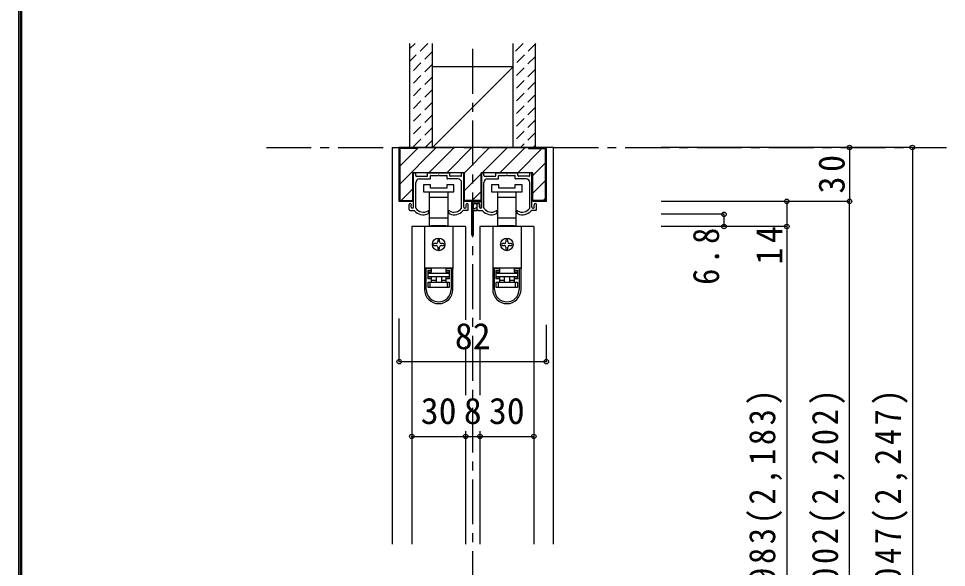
# Model space of a CAD drawing. Units: millimetres at full size, sheet at 1:5; details may follow other scales. Extents: x -973 to 977, y -718 to 696.
# Drawn here: x -973 to -456, y -311 to -5 of the extents above; entities that cross this region are included whole.
import ezdxf
from ezdxf.enums import TextEntityAlignment as Align

# ---------------------------------------------------------------- set-up
doc = ezdxf.new("R2010")
doc.units = ezdxf.units.MM
doc.header["$LTSCALE"] = 5
doc.header["$PDMODE"] = 32
doc.header["$PDSIZE"] = 2.5
doc.linetypes.add('CHAIN1', pattern=[8, 5, -1, 1, -1])
doc.linetypes.add('DASHED1', pattern=[1.8, 1.2, -0.6])
for name, color, linetype in [('0-1_通り芯', 4, 'CHAIN1'), ('0-2_柱', 3, 'Continuous'), ('0-3_仕上げ', 2, 'Continuous'), ('0-4_枠', 3, 'Continuous'), ('0-6_扉', 6, 'Continuous'), ('0-7_金物', 7, 'Continuous'), ('0-A_文字', 7, 'Continuous'), ('0-B_寸法', 7, 'Continuous'), ('0-C_ハッチ', 4, 'DASHED1'), ('F-1_枠', 6, 'Continuous')]:
    doc.layers.add(name, color=color, linetype=linetype)
doc.styles.add('ＭＳ ゴシック', font='')
doc.styles.get('ＭＳ ゴシック').set_extended_font_data('MS Gothic')

msp = doc.modelspace()

# ---------------------------------------------------------------- linework, layer by layer
at = {"layer": '0-1_通り芯'}
for p, q in [((-720.18, -526.5), (-720.18, -18.5)), ((-835.18, -76.5), (-456.18, -76.5))]:
    msp.add_line(p, q, dxfattribs=at)
at = {"layer": '0-2_柱'}
for p, q in [((-697.68, -31.5), (-742.68, -31.5)), ((-697.68, -76.5), (-742.68, -76.5))]:
    msp.add_line(p, q, dxfattribs=at)
at = {"layer": '0-2_柱', "color": 7}
msp.add_line((-697.68, -31.5), (-742.68, -76.5), dxfattribs=at)
at = {"layer": '0-3_仕上げ'}
for p, q in [((-755.18, -76.5), (-755.18, -18.5)), ((-742.68, -76.5), (-742.68, -18.5)), ((-697.68, -76.5), (-697.68, -18.5)), ((-685.18, -76.5), (-685.18, -18.5))]:
    msp.add_line(p, q, dxfattribs=at)
at = {"layer": '0-4_枠', "color": 4}
for p, q in [((-765.18, -76.5), (-761.18, -76.5)), ((-765.18, -76.5), (-765.18, -297.5)), ((-675.18, -76.5), (-679.18, -76.5)), ((-675.18, -297.5), (-675.18, -76.5))]:
    msp.add_line(p, q, dxfattribs=at)
at = {"layer": '0-4_枠'}
for p, q in [((-761.18, -106.5), (-761.18, -76.5)), ((-679.18, -76.5), (-761.18, -76.5)), ((-760.68, -106), (-760.68, -77)), ((-751.18, -77), (-760.68, -77)), ((-751.18, -77), (-751.18, -76.5)), ((-689.18, -77), (-689.18, -76.5)), ((-689.18, -77), (-679.68, -77)), ((-679.68, -106), (-679.68, -77)), ((-679.18, -106.5), (-679.18, -76.5)), ((-753.58, -106.5), (-753.58, -90.5)), ((-724.78, -90.5), (-753.58, -90.5)), ((-724.78, -106.5), (-724.78, -90.5)), ((-715.58, -106.5), (-715.58, -90.5)), ((-686.78, -90.5), (-715.58, -90.5)), ((-686.78, -106.5), (-686.78, -90.5)), ((-753.58, -106.5), (-761.18, -106.5)), ((-760.68, -106), (-753.58, -106)), ((-715.58, -106), (-724.78, -106)), ((-715.58, -106.5), (-724.78, -106.5)), ((-679.68, -106), (-686.78, -106)), ((-679.18, -106.5), (-686.78, -106.5))]:
    msp.add_line(p, q, dxfattribs=at)
at = {"layer": '0-6_扉'}
for p, q in [((-724.18, -120.5), (-754.18, -120.5)), ((-754.18, -120.5), (-754.18, -297.5)), ((-724.18, -120.5), (-724.18, -172.476)), ((-716.18, -120.5), (-716.18, -172.476)), ((-686.18, -120.5), (-716.18, -120.5)), ((-686.18, -120.5), (-686.18, -297.5)), ((-724.18, -187.405), (-724.18, -214.5)), ((-716.18, -187.405), (-716.18, -214.5)), ((-724.18, -234.5), (-724.18, -297.5)), ((-716.18, -234.5), (-716.18, -297.5))]:
    msp.add_line(p, q, dxfattribs=at)
at = {"layer": '0-7_金物'}
for p, q in [((-753.18, -109.8), (-753.18, -91)), ((-752.68, -90.5), (-752.48, -90.5)), ((-751.98, -92), (-751.98, -91)), ((-751.48, -92.5), (-745.83, -92.5)), ((-745.33, -92), (-745.33, -91)), ((-744.83, -90.5), (-733.53, -90.5)), ((-743.83, -93.7), (-743.83, -92.3)), ((-743.53, -92), (-739.48, -92)), ((-738.88, -92), (-734.83, -92)), ((-734.53, -93.7), (-734.53, -92.3)), ((-733.03, -92), (-733.03, -91)), ((-726.88, -92.5), (-732.53, -92.5)), ((-726.38, -92), (-726.38, -91)), ((-725.68, -90.5), (-725.88, -90.5)), ((-725.18, -109.8), (-725.18, -91)), ((-715.18, -109.8), (-715.18, -91)), ((-714.68, -90.5), (-714.48, -90.5)), ((-713.98, -92), (-713.98, -91)), ((-713.48, -92.5), (-707.83, -92.5)), ((-707.33, -92), (-707.33, -91)), ((-706.83, -90.5), (-695.53, -90.5)), ((-705.83, -93.7), (-705.83, -92.3)), ((-705.53, -92), (-701.48, -92)), ((-700.88, -92), (-696.83, -92)), ((-696.53, -93.7), (-696.53, -92.3)), ((-695.03, -92), (-695.03, -91)), ((-688.88, -92.5), (-694.53, -92.5)), ((-688.38, -92), (-688.38, -91)), ((-687.68, -90.5), (-687.88, -90.5)), ((-687.18, -109.8), (-687.18, -91)), ((-751.98, -110.123), (-751.98, -96)), ((-749.98, -94), (-744.13, -94)), ((-747.68, -97.2), (-747.68, -101.2)), ((-743.68, -97.2), (-747.68, -97.2)), ((-743.68, -99.2), (-743.68, -97.2)), ((-734.68, -97.2), (-734.68, -99.2)), ((-730.68, -97.2), (-734.68, -97.2)), ((-728.38, -94), (-734.23, -94)), ((-730.68, -101.2), (-730.68, -97.2)), ((-726.38, -110.123), (-726.38, -96)), ((-713.98, -110.123), (-713.98, -96)), ((-711.98, -94), (-706.13, -94)), ((-709.68, -97.2), (-709.68, -101.2)), ((-705.68, -97.2), (-709.68, -97.2)), ((-705.68, -99.2), (-705.68, -97.2)), ((-696.68, -97.2), (-696.68, -99.2)), ((-692.68, -97.2), (-696.68, -97.2)), ((-690.38, -94), (-696.23, -94)), ((-692.68, -101.2), (-692.68, -97.2)), ((-688.38, -110.123), (-688.38, -96)), ((-747.68, -101.2), (-739.18, -101.2)), ((-744.43, -101.2), (-744.43, -104.2)), ((-734.68, -99.2), (-743.68, -99.2)), ((-739.18, -101.2), (-730.68, -101.2)), ((-733.93, -104.2), (-733.93, -101.2)), ((-709.68, -101.2), (-701.18, -101.2)), ((-706.43, -101.2), (-706.43, -104.2)), ((-696.68, -99.2), (-705.68, -99.2)), ((-701.18, -101.2), (-692.68, -101.2)), ((-695.93, -104.2), (-695.93, -101.2)), ((-755.68, -111), (-755.68, -108.3)), ((-744.43, -104.2), (-744.43, -115.8)), ((-744.43, -104.2), (-739.18, -104.2)), ((-739.18, -104.2), (-733.93, -104.2)), ((-733.93, -115.8), (-733.93, -104.2)), ((-722.68, -111), (-722.68, -108.3)), ((-720.78, -125.2), (-720.78, -107.2)), ((-720.28, -106.7), (-715.68, -106.7)), ((-719.78, -110.2), (-719.78, -108.2)), ((-719.28, -107.7), (-716.68, -107.7)), ((-717.68, -111.2), (-717.68, -108.3)), ((-716.18, -108.2), (-716.18, -109.3)), ((-706.43, -104.2), (-706.43, -115.8)), ((-706.43, -104.2), (-701.18, -104.2)), ((-701.18, -104.2), (-695.93, -104.2)), ((-695.93, -115.8), (-695.93, -104.2)), ((-684.68, -111), (-684.68, -108.3)), ((-755.18, -111.5), (-752.881, -111.5)), ((-754.48, -109.8), (-754.48, -108.7)), ((-753.68, -110.3), (-753.98, -110.3)), ((-744.68, -112.583), (-744.68, -112)), ((-733.68, -112.583), (-733.68, -112)), ((-723.18, -111.5), (-725.479, -111.5)), ((-724.68, -110.3), (-724.38, -110.3)), ((-723.88, -109.8), (-723.88, -108.7)), ((-719.78, -125.2), (-719.78, -111.8)), ((-719.48, -110.5), (-718.68, -110.5)), ((-719.48, -111.5), (-717.98, -111.5)), ((-717.18, -111.5), (-714.881, -111.5)), ((-716.48, -109.8), (-716.48, -108.7)), ((-715.68, -110.3), (-715.98, -110.3)), ((-706.68, -112.583), (-706.68, -112)), ((-695.68, -112.583), (-695.68, -112)), ((-685.18, -111.5), (-687.479, -111.5)), ((-686.68, -110.3), (-686.38, -110.3)), ((-685.88, -109.8), (-685.88, -108.7)), ((-744.43, -115.8), (-744.43, -120.2)), ((-739.18, -115.8), (-744.43, -115.8)), ((-733.93, -115.8), (-739.18, -115.8)), ((-733.93, -120.2), (-733.93, -115.8)), ((-706.43, -115.8), (-706.43, -120.2)), ((-701.18, -115.8), (-706.43, -115.8)), ((-695.93, -115.8), (-701.18, -115.8)), ((-695.93, -120.2), (-695.93, -115.8)), ((-747.08, -120.5), (-747.08, -143.8)), ((-731.28, -120.5), (-747.08, -120.5)), ((-744.43, -120.2), (-743.18, -120.2)), ((-735.18, -120.5), (-735.18, -120.2)), ((-735.18, -120.2), (-733.93, -120.2)), ((-731.28, -120.5), (-731.28, -143.8)), ((-709.08, -120.5), (-709.08, -143.8)), ((-693.28, -120.5), (-709.08, -120.5)), ((-706.43, -120.2), (-705.18, -120.2)), ((-697.18, -120.5), (-697.18, -120.2)), ((-697.18, -120.2), (-695.93, -120.2)), ((-693.28, -120.5), (-693.28, -143.8)), ((-739.68, -128), (-739.68, -129)), ((-738.68, -129), (-738.68, -128)), ((-701.68, -128), (-701.68, -129)), ((-700.68, -129), (-700.68, -128)), ((-740.68, -130), (-741.68, -130)), ((-741.68, -131), (-740.68, -131)), ((-739.68, -132), (-739.68, -133)), ((-738.68, -133), (-738.68, -132)), ((-736.68, -130), (-737.68, -130)), ((-737.68, -131), (-736.68, -131)), ((-702.68, -130), (-703.68, -130)), ((-703.68, -131), (-702.68, -131)), ((-701.68, -132), (-701.68, -133)), ((-700.68, -133), (-700.68, -132)), ((-698.68, -130), (-699.68, -130)), ((-699.68, -131), (-698.68, -131)), ((-747.08, -143.8), (-747.08, -143.9)), ((-731.28, -143.8), (-747.08, -143.8)), ((-747.08, -143.9), (-747.08, -155.6)), ((-746.08, -143.9), (-747.08, -143.9)), ((-746.08, -155.6), (-746.08, -143.9)), ((-743.38, -143.9), (-746.08, -143.9)), ((-744.08, -143.9), (-744.08, -143.8)), ((-743.38, -143.9), (-743.38, -144.9)), ((-743.18, -146), (-743.18, -143.8)), ((-735.18, -143.8), (-735.18, -146)), ((-734.98, -144.9), (-734.98, -143.9)), ((-732.28, -143.9), (-734.98, -143.9)), ((-734.28, -143.8), (-734.28, -143.9)), ((-731.28, -143.8), (-731.28, -143.9)), ((-731.28, -155.6), (-731.28, -143.9)), ((-709.08, -143.8), (-709.08, -143.9)), ((-693.28, -143.8), (-709.08, -143.8)), ((-709.08, -143.9), (-709.08, -155.6)), ((-708.08, -143.9), (-709.08, -143.9)), ((-708.08, -155.6), (-708.08, -143.9)), ((-705.38, -143.9), (-708.08, -143.9)), ((-706.08, -143.9), (-706.08, -143.8)), ((-705.38, -143.9), (-705.38, -144.9)), ((-705.18, -146), (-705.18, -143.8)), ((-697.18, -143.8), (-697.18, -146)), ((-696.98, -144.9), (-696.98, -143.9)), ((-694.28, -143.9), (-696.98, -143.9)), ((-696.28, -143.8), (-696.28, -143.9)), ((-693.28, -143.8), (-693.28, -143.9)), ((-693.28, -155.6), (-693.28, -143.9)), ((-745.28, -144.9), (-743.38, -144.9)), ((-745.28, -144.9), (-745.28, -149.6)), ((-743.38, -145.9), (-745.28, -145.9)), ((-743.38, -149.6), (-745.28, -149.6)), ((-743.18, -146), (-745.08, -146)), ((-745.08, -146), (-745.08, -146.5)), ((-743.38, -144.9), (-743.38, -145.9)), ((-743.38, -149.6), (-743.38, -151.5)), ((-743.18, -150.5), (-743.18, -148.5)), ((-740.68, -148.5), (-740.68, -151.5)), ((-737.68, -148.5), (-737.68, -151.5)), ((-733.28, -146), (-735.18, -146)), ((-735.18, -148.5), (-735.18, -150.5)), ((-734.98, -144.9), (-733.08, -144.9)), ((-734.98, -148.6), (-733.08, -148.6)), ((-734.98, -149.6), (-734.98, -148.6)), ((-734.98, -151.5), (-734.98, -149.6)), ((-733.08, -149.6), (-734.98, -149.6)), ((-733.28, -146.5), (-733.28, -146)), ((-733.08, -149.6), (-733.08, -144.9)), ((-707.28, -144.9), (-705.38, -144.9)), ((-707.28, -144.9), (-707.28, -149.6)), ((-705.38, -145.9), (-707.28, -145.9)), ((-705.38, -149.6), (-707.28, -149.6)), ((-705.18, -146), (-707.08, -146)), ((-707.08, -146), (-707.08, -146.5)), ((-705.38, -144.9), (-705.38, -145.9)), ((-705.38, -149.6), (-705.38, -151.5)), ((-705.18, -150.5), (-705.18, -148.5)), ((-702.68, -148.5), (-702.68, -151.5)), ((-699.68, -148.5), (-699.68, -151.5)), ((-695.28, -146), (-697.18, -146)), ((-697.18, -148.5), (-697.18, -150.5)), ((-696.98, -144.9), (-695.08, -144.9)), ((-696.98, -148.6), (-695.08, -148.6)), ((-696.98, -149.6), (-696.98, -148.6)), ((-696.98, -151.5), (-696.98, -149.6)), ((-695.08, -149.6), (-696.98, -149.6)), ((-695.28, -146.5), (-695.28, -146)), ((-695.08, -149.6), (-695.08, -144.9)), ((-745.08, -154.5), (-745.08, -151.5)), ((-745.08, -151.5), (-744.08, -151.5)), ((-744.08, -154.5), (-745.08, -154.5)), ((-744.08, -151.5), (-744.08, -154.5)), ((-744.08, -151.5), (-734.28, -151.5)), ((-734.28, -154.5), (-744.08, -154.5)), ((-743.18, -150.5), (-740.68, -150.5)), ((-743.18, -151.5), (-743.18, -150.5)), ((-734.28, -154.5), (-734.28, -151.5)), ((-734.28, -151.5), (-733.28, -151.5)), ((-733.28, -154.5), (-734.28, -154.5)), ((-733.28, -151.5), (-733.28, -154.5)), ((-707.08, -154.5), (-707.08, -151.5)), ((-707.08, -151.5), (-706.08, -151.5)), ((-706.08, -154.5), (-707.08, -154.5)), ((-706.08, -151.5), (-706.08, -154.5)), ((-706.08, -151.5), (-696.28, -151.5)), ((-696.28, -154.5), (-706.08, -154.5)), ((-705.18, -150.5), (-702.68, -150.5)), ((-705.18, -151.5), (-705.18, -150.5)), ((-696.28, -154.5), (-696.28, -151.5)), ((-696.28, -151.5), (-695.28, -151.5)), ((-695.28, -154.5), (-696.28, -154.5)), ((-695.28, -151.5), (-695.28, -154.5))]:
    msp.add_line(p, q, dxfattribs=at)
for points in [[(-738.88, -92), (-739.18, -91.7), (-739.48, -92)], [(-700.88, -92), (-701.18, -91.7), (-701.48, -92)], [(-735.18, -120.2), (-743.18, -120.2), (-743.18, -120.5)], [(-697.18, -120.2), (-705.18, -120.2), (-705.18, -120.5)], [(-731.28, -143.9), (-732.28, -143.9), (-732.28, -155.6)], [(-693.28, -143.9), (-694.28, -143.9), (-694.28, -155.6)], [(-745.28, -148.6), (-743.38, -148.6), (-743.38, -149.6)], [(-733.08, -145.9), (-734.98, -145.9), (-734.98, -144.9)], [(-707.28, -148.6), (-705.38, -148.6), (-705.38, -149.6)], [(-695.08, -145.9), (-696.98, -145.9), (-696.98, -144.9)], [(-737.68, -150.5), (-735.18, -150.5), (-735.18, -151.5)], [(-699.68, -150.5), (-697.18, -150.5), (-697.18, -151.5)]]:
    msp.add_lwpolyline(points, dxfattribs=at)
for points in [[(-733.28, -148.5), (-745.08, -148.5), (-745.08, -146.5), (-733.28, -146.5)], [(-695.28, -148.5), (-707.08, -148.5), (-707.08, -146.5), (-695.28, -146.5)]]:
    msp.add_lwpolyline(points, close=True, dxfattribs=at)
for centre in [(-739.18, -130.5), (-701.18, -130.5)]:
    msp.add_circle(centre, 3.5, dxfattribs=at)
for centre, radius, start, end in [((-752.68, -91), 0.5, 90, 180), ((-752.48, -91), 0.5, 0, 90), ((-751.48, -92), 0.5, 180, 270), ((-745.83, -92), 0.5, 270, 0), ((-744.83, -91), 0.5, 90, 180), ((-743.53, -92.3), 0.3, 90, 180), ((-734.83, -92.3), 0.3, 0, 90), ((-733.53, -91), 0.5, 0, 90), ((-732.53, -92), 0.5, 180, 270), ((-726.88, -92), 0.5, 270, 0), ((-725.88, -91), 0.5, 90, 180), ((-725.68, -91), 0.5, 0, 90), ((-714.68, -91), 0.5, 90, 180), ((-714.48, -91), 0.5, 0, 90), ((-713.48, -92), 0.5, 180, 270), ((-707.83, -92), 0.5, 270, 0), ((-706.83, -91), 0.5, 90, 180), ((-705.53, -92.3), 0.3, 90, 180), ((-696.83, -92.3), 0.3, 0, 90), ((-695.53, -91), 0.5, 0, 90), ((-694.53, -92), 0.5, 180, 270), ((-688.88, -92), 0.5, 270, 0), ((-687.88, -91), 0.5, 90, 180), ((-687.68, -91), 0.5, 0, 90), ((-749.98, -96), 2, 90, 180), ((-744.13, -93.7), 0.3, 270, 0), ((-734.23, -93.7), 0.3, 180, 270), ((-728.38, -96), 2, 0, 90), ((-711.98, -96), 2, 90, 180), ((-706.13, -93.7), 0.3, 270, 0), ((-696.23, -93.7), 0.3, 180, 270), ((-690.38, -96), 2, 0, 90), ((-755.08, -108.3), 0.6, 0, 180), ((-754.48, -108.5), 0.2, 270, 90), ((-723.88, -108.5), 0.2, 90, 270), ((-723.28, -108.3), 0.6, 0, 180), ((-720.28, -107.2), 0.5, 90, 180), ((-719.28, -108.2), 0.5, 90, 180), ((-717.08, -108.3), 0.6, 0, 180), ((-716.68, -108.2), 0.5, 0, 90), ((-716.48, -108.5), 0.2, 270, 90), ((-715.68, -107.2), 0.5, 0, 90), ((-685.88, -108.5), 0.2, 90, 270), ((-685.28, -108.3), 0.6, 0, 180), ((-755.18, -111), 0.5, 180, 270.00019), ((-753.98, -109.8), 0.5, 180, 270), ((-753.68, -109.8), 0.5, 270, 0), ((-751.18, -110.448), 2, 211.73927, 220.92587), ((-747.78, -107.5), 6.5, 220.92587, 292.44644), ((-751.68, -110.123), 0.3, 180, 213.92311), ((-747.78, -107.5), 5, 213.92311, 301.89079), ((-745.68, -112.583), 1, 292.44644, 0), ((-744.98, -112), 0.3, 0, 121.89079), ((-733.38, -112), 0.3, 58.10921, 180), ((-732.68, -112.583), 1, 180, 247.55356), ((-730.58, -107.5), 5, 238.10921, 326.07689), ((-730.58, -107.5), 6.5, 247.55356, 319.07413), ((-726.68, -110.123), 0.3, 326.07689, 0), ((-727.18, -110.448), 2, 319.07413, 328.26073), ((-724.68, -109.8), 0.5, 180, 270), ((-724.38, -109.8), 0.5, 270, 0), ((-723.18, -111), 0.5, 269.99981, 0), ((-719.48, -110.2), 0.3, 180, 270), ((-719.48, -111.8), 0.3, 90, 180), ((-718.18, -110.5), 0.5, 0, 180), ((-717.98, -111.2), 0.3, 270, 0), ((-717.18, -111), 0.5, 180, 270.00019), ((-715.98, -109.8), 0.5, 180, 270), ((-716.18, -109.5), 0.2, 90, 270), ((-715.68, -109.7), 0.5, 180, 0), ((-715.68, -109.8), 0.5, 270, 0), ((-713.18, -110.448), 2, 211.73927, 220.92587), ((-709.78, -107.5), 6.5, 220.92587, 292.44644), ((-713.68, -110.123), 0.3, 180, 213.92311), ((-709.78, -107.5), 5, 213.92311, 301.89079), ((-707.68, -112.583), 1, 292.44644, 0), ((-706.98, -112), 0.3, 0, 121.89079), ((-695.38, -112), 0.3, 58.10921, 180), ((-694.68, -112.583), 1, 180, 247.55356), ((-692.58, -107.5), 5, 238.10921, 326.07689), ((-692.58, -107.5), 6.5, 247.55356, 319.07413), ((-688.68, -110.123), 0.3, 326.07689, 0), ((-689.18, -110.448), 2, 319.07413, 328.26073), ((-686.68, -109.8), 0.5, 180, 270), ((-686.38, -109.8), 0.5, 270, 0), ((-685.18, -111), 0.5, 269.99981, 0), ((-740.68, -129), 1, 270, 0), ((-739.18, -128), 0.5, 90, 180), ((-739.18, -128), 0.5, 0, 90), ((-737.68, -129), 1, 180, 270), ((-720.28, -125.2), 0.5, 180, 0), ((-702.68, -129), 1, 270, 0), ((-701.18, -128), 0.5, 90, 180), ((-701.18, -128), 0.5, 0, 90), ((-699.68, -129), 1, 180, 270), ((-741.68, -130.5), 0.5, 90, 180), ((-741.68, -130.5), 0.5, 180, 270), ((-740.68, -132), 1, 0, 90), ((-739.18, -133), 0.5, 180, 270), ((-739.18, -133), 0.5, 270, 0), ((-737.68, -132), 1, 90, 180), ((-736.68, -130.5), 0.5, 0, 90), ((-736.68, -130.5), 0.5, 270, 0), ((-703.68, -130.5), 0.5, 90, 180), ((-703.68, -130.5), 0.5, 180, 270), ((-702.68, -132), 1, 0, 90), ((-701.18, -133), 0.5, 180, 270), ((-701.18, -133), 0.5, 270, 0), ((-699.68, -132), 1, 90, 180), ((-698.68, -130.5), 0.5, 0, 90), ((-698.68, -130.5), 0.5, 270, 0), ((-739.18, -155.6), 7.9, 180, 0), ((-739.18, -155.6), 6.9, 180, 0), ((-701.18, -155.6), 7.9, 180, 0), ((-701.18, -155.6), 6.9, 180, 0)]:
    msp.add_arc(centre, radius, start, end, dxfattribs=at)
at = {"layer": '0-B_寸法', "color": 4}
for p, q in [((-475.18, -76.5), (-615.18, -76.5)), ((-510.18, -76.5), (-510.18, -106.5)), ((-475.18, -76.5), (-475.18, -514.5)), ((-510.18, -106.5), (-615.18, -106.5)), ((-545.18, -106.5), (-545.18, -120.5)), ((-510.18, -526.5), (-510.18, -106.5)), ((-580.18, -113.7), (-615.18, -113.7)), ((-580.18, -113.7), (-580.18, -120.5)), ((-545.18, -120.5), (-615.18, -120.5)), ((-545.18, -120.5), (-545.18, -506.5)), ((-761.18, -195.804), (-761.18, -171.746)), ((-679.18, -195.804), (-679.18, -175.246)), ((-761.18, -195.804), (-679.18, -195.804)), ((-754.18, -237.5), (-686.18, -237.5))]:
    msp.add_line(p, q, dxfattribs=at)
at = {"layer": '0-B_寸法'}
for p in [(-510.18, -76.5), (-475.18, -76.5), (-545.18, -106.5), (-510.18, -106.5), (-580.18, -113.7), (-580.18, -120.5), (-545.18, -120.5), (-761.18, -195.804), (-679.18, -195.804), (-754.18, -237.5), (-724.18, -237.5), (-716.18, -237.5), (-686.18, -237.5)]:
    msp.add_point(p, dxfattribs=at)
at = {"layer": '0-C_ハッチ'}
for p, q in [((-752.355, -18.5), (-755.18, -21.326)), ((-745.284, -18.5), (-755.18, -28.397)), ((-692.146, -18.5), (-697.68, -24.034)), ((-685.075, -18.5), (-697.68, -31.105)), ((-742.68, -22.968), (-755.18, -35.468)), ((-685.18, -25.676), (-697.68, -38.176)), ((-742.68, -30.039), (-755.18, -42.539)), ((-685.18, -32.747), (-697.68, -45.247)), ((-742.68, -37.11), (-755.18, -49.61)), ((-685.18, -39.818), (-697.68, -52.318)), ((-742.68, -44.181), (-755.18, -56.681)), ((-742.68, -51.252), (-755.18, -63.752)), ((-685.18, -46.889), (-697.68, -59.389)), ((-685.18, -53.96), (-697.68, -66.46)), ((-742.68, -58.323), (-755.18, -70.823)), ((-685.18, -61.031), (-697.68, -73.531)), ((-742.68, -65.394), (-753.786, -76.5)), ((-685.18, -68.102), (-693.578, -76.5)), ((-742.68, -72.465), (-746.715, -76.5)), ((-685.18, -75.173), (-686.507, -76.5))]:
    msp.add_line(p, q, dxfattribs=at)
at = {"layer": '0-C_ハッチ', "linetype": 'Continuous'}
for p, q in [((-760.68, -86.771), (-750.409, -76.5)), ((-760.68, -96.671), (-740.51, -76.5)), ((-744.61, -90.5), (-730.61, -76.5)), ((-734.711, -90.5), (-720.711, -76.5)), ((-724.811, -90.5), (-710.811, -76.5)), ((-714.912, -90.5), (-700.912, -76.5)), ((-705.012, -90.5), (-691.012, -76.5)), ((-695.113, -90.5), (-681.613, -77)), ((-686.78, -92.067), (-679.68, -84.967)), ((-724.78, -100.369), (-715.58, -91.169)), ((-686.78, -101.967), (-679.68, -94.867)), ((-753.58, -99.47), (-760.11, -106)), ((-720.512, -106), (-715.58, -101.068)), ((-679.68, -104.766), (-680.914, -106))]:
    msp.add_line(p, q, dxfattribs=at)
at = {"layer": 'F-1_枠'}
for p, q in [((-973.347, 695.833), (-973.347, -700.833)), ((-972.514, 695.833), (-972.514, -700.833)), ((-971.68, 695.833), (-971.68, -700.833))]:
    msp.add_line(p, q, dxfattribs=at)

# ---------------------------------------------------------------- texts
at = {"layer": '0-A_文字', "char_height": 14.66, "attachment_point": 7, "rotation": 90, "style": 'ＭＳ ゴシック'}
for s, insert in [('\\T1.23;\\W0.9;ＤＨ＝1,983(2,183)', (-547.68, -408.125)), ('\\T1.23;\\W0.9;枠内＝2,002(2,202)', (-512.68, -408.125)), ('\\T1.23;\\W0.9;枠外＝2,047(2,247)', (-477.68, -408.125))]:
    msp.add_mtext(s, dxfattribs=dict(at, insert=insert))
at = {"layer": '0-B_寸法', "style": 'ＭＳ ゴシック'}
for s, p in [('82', (-730.18, -193.304)), ('30', (-749.18, -235)), ('8', (-725.18, -235)), ('30', (-711.18, -235))]:
    msp.add_text(s, height=14.66, dxfattribs=at).set_placement(p, align=Align.BOTTOM_LEFT)
at = {"layer": '0-B_寸法', "char_height": 14.66, "attachment_point": 7, "rotation": 90, "style": 'ＭＳ ゴシック'}
for s, insert in [('\\T1.27;\\W0.95;30', (-512.68, -102.125)), ('\\T1.27;\\W0.9;6.8', (-582.68, -153)), ('\\T1.27;\\W0.95;14', (-547.68, -141.75))]:
    msp.add_mtext(s, dxfattribs=dict(at, insert=insert))

doc.saveas('drawing.dxf')
